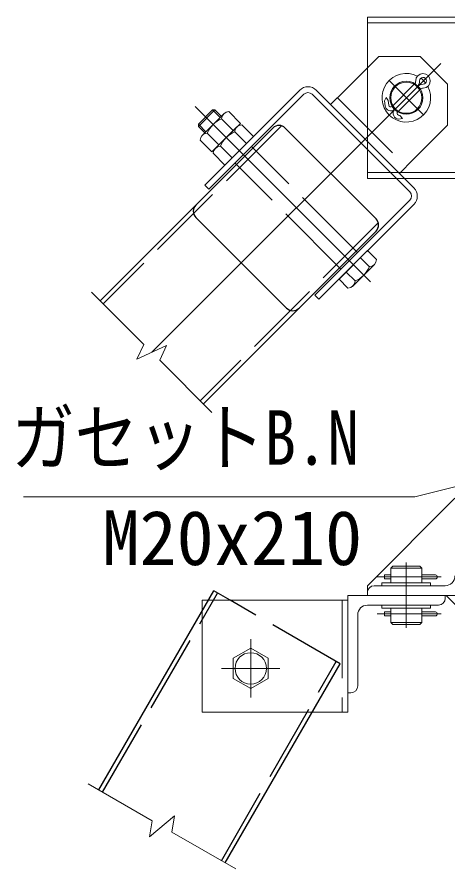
# Model space of a CAD drawing. Units: millimetres, scale not verified. Extents: x -14700 to 14700, y -10395 to 10395.
# Drawn here: x -4134 to -2805, y -8135 to -5507 of the extents above; entities that cross this region are included whole.
import ezdxf
from ezdxf.enums import TextEntityAlignment as Align

# ---------------------------------------------------------------- set-up
doc = ezdxf.new("R2010")
doc.units = ezdxf.units.MM
doc.header["$LTSCALE"] = 40
doc.linetypes.add('DASHED', pattern=[7.5, 6, -1.5])
doc.linetypes.add('USER1', pattern=[50.8, 31.75, -6.35, 6.35, -6.35])
for name, color, linetype, lineweight in [('0-1_D-STR1', 1, 'Continuous', 25), ('0-2_D-BMK', 2, 'USER1', 13), ('0-3_D-STR3', 3, 'Continuous', 13), ('0-5_D-STR-DIM', 7, 'Continuous', 13), ('0-8_D-STR-TXT', 7, 'Continuous', 13)]:
    doc.layers.add(name, color=color, linetype=linetype, lineweight=lineweight)
doc.styles.add('ＭＳ ゴシック', font='')
doc.styles.get('ＭＳ ゴシック').set_extended_font_data('MS Gothic')

msp = doc.modelspace()

# ---------------------------------------------------------------- linework, layer by layer
at = {"layer": '0-1_D-STR1'}
for p, q in [((-3344.99, -5849.37), (-3877.72, -6382.1)), ((-3582.58, -6086.96), (-3344.99, -5849.37)), ((-3306.8, -5849.37), (-3026.79, -6129.38)), ((-3302.56, -6405.16), (-3582.58, -6125.14)), ((-3026.79, -6167.57), (-3559.52, -6700.3)), ((-3026.79, -6167.57), (-3264.38, -6405.16)), ((-3881.96, -7891.09), (-3527.46, -7277.06)), ((-3477.18, -7306.09), (-3527.46, -7277.06)), ((-3492.25, -8116.09), (-3137.74, -7502.06))]:
    msp.add_line(p, q, dxfattribs=at)
at = {"layer": '0-1_D-STR1', "linetype": 'DASHED'}
for p, q in [((-3318.91, -5842.38), (-3868.18, -6391.65)), ((-3019.8, -6141.49), (-3569.07, -6690.76)), ((-3870.27, -7897.84), (-3515.76, -7283.81)), ((-3137.74, -7502.06), (-3477.18, -7306.09)), ((-3503.94, -8109.34), (-3149.44, -7495.31))]:
    msp.add_line(p, q, dxfattribs=at)
at = {"layer": '0-1_D-STR1'}
for centre, start, end in [((-3325.9, -5868.46), 45, 135), ((-3563.48, -6106.05), 135, 225), ((-3045.88, -6148.48), 315, 45), ((-3283.47, -6386.06), 225, 315)]:
    msp.add_arc(centre, 27, start, end, dxfattribs=at)
at = {"layer": '0-2_D-BMK'}
for p, q in [((-2827.39, -5649.97), (-3718.62, -6541.2)), ((-2985.5, -5703.98), (-2881.4, -5808.08)), ((-3044.1, -6324.2), (-3584.93, -5783.38)), ((-2933.45, -7189.86), (-2933.45, -7391.24)), ((-2825.58, -7234.09), (-3023.09, -7234.09)), ((-2933.45, -7231.59), (-2933.45, -7321.2)), ((-2825.58, -7348.09), (-3023.09, -7348.09)), ((-3413.45, -7426.09), (-3413.45, -7606.09)), ((-3413.45, -7449.94), (-3413.45, -7582.23)), ((-3323.45, -7516.09), (-3503.45, -7516.09)), ((-3347.31, -7516.09), (-3479.59, -7516.09))]:
    msp.add_line(p, q, dxfattribs=at)
at = {"layer": '0-3_D-STR3'}
for p, q in [((-3053.45, -5507.03), (-1991.45, -5507.03)), ((-3053.45, -5507.03), (-3053.45, -6005.03)), ((-3053.45, -5525.03), (-1991.45, -5525.03)), ((-3249.53, -5745.43), (-3542.27, -6038.17)), ((-3224.07, -5745.43), (-2922.84, -6046.65)), ((-3211.34, -5732.7), (-2910.12, -6033.92)), ((-3124.37, -5734.82), (-3166.8, -5777.25)), ((-3000.81, -5766), (-2996.05, -5755.17)), ((-3000.81, -5766), (-2999.1, -5780.47)), ((-2996.05, -5755.17), (-2988.9, -5764.59)), ((-2988.9, -5764.59), (-2987.19, -5779.06)), ((-3530.87, -5793.42), (-3574.89, -5837.44)), ((-3523.98, -5793.42), (-3574.89, -5844.33)), ((-3496.25, -5805.47), (-3564.51, -5873.73)), ((-3507.53, -5816.75), (-3530.87, -5793.42)), ((-3523.98, -5793.42), (-3530.87, -5793.42)), ((-3504.09, -5813.31), (-3523.98, -5793.42)), ((-3445.11, -5834.95), (-3481.18, -5798.88)), ((-3467.18, -5857.01), (-3503.24, -5820.94)), ((-2953.29, -5810.85), (-2957.72, -5809.41)), ((-2953.29, -5810.85), (-2945.42, -5819.69)), ((-3551.55, -5860.77), (-3574.89, -5837.44)), ((-3574.89, -5837.44), (-3574.89, -5844.33)), ((-3555, -5864.22), (-3574.89, -5844.33)), ((-3445.11, -5834.95), (-3533.36, -5923.19)), ((-3455.95, -5845.78), (-3524.2, -5914.04)), ((-3404.81, -5875.25), (-3440.87, -5839.19)), ((-3511.3, -5901.13), (-3547.36, -5865.07)), ((-3404.81, -5875.25), (-3493.06, -5963.5)), ((-3426.87, -5897.31), (-3462.93, -5861.25)), ((-3569.42, -5887.13), (-3533.36, -5923.19)), ((-3470.99, -5941.44), (-3507.06, -5905.37)), ((-3529.12, -5927.43), (-3493.06, -5963.5)), ((-2912.24, -5946.95), (-2954.66, -5989.38)), ((-3053.45, -5987.03), (-1991.45, -5987.03)), ((-3053.45, -6005.03), (-1991.45, -6005.03)), ((-2922.84, -6072.11), (-3215.59, -6364.85)), ((-2910.12, -6084.84), (-3202.86, -6377.58)), ((-3052.67, -6227.39), (-3140.92, -6315.64)), ((-3025.09, -6254.97), (-3052.67, -6227.39)), ((-3047.15, -6277.03), (-3074.73, -6249.45)), ((-3031.68, -6270.04), (-3099.94, -6338.3)), ((-3091.28, -6321.15), (-3118.85, -6293.57)), ((-3113.34, -6343.21), (-3140.92, -6315.64)), ((-3215.59, -6364.85), (-3202.86, -6377.58)), ((-3053.45, -7261.09), (-2783.45, -6991.09)), ((-2975.45, -7201.09), (-2981.45, -7207.09)), ((-2885.45, -7207.09), (-2891.45, -7201.09)), ((-3008.45, -7261.09), (-3008.45, -7252.09)), ((-2981.45, -7228.09), (-3001.02, -7228.09)), ((-3001.02, -7240.09), (-3001.02, -7228.09)), ((-2981.45, -7240.09), (-3001.02, -7240.09)), ((-2858.45, -7261.09), (-2858.45, -7252.09)), ((-3053.45, -7261.09), (-3053.45, -7291.09)), ((-3053.45, -7291.09), (-3053.45, -7282.09)), ((-2843.45, -7291.09), (-3053.45, -7291.09)), ((-2753.45, -7348.48), (-2810.84, -7291.09)), ((-3113.45, -7306.09), (-3563.45, -7306.09)), ((-3563.45, -7306.09), (-3563.45, -7651.09)), ((-3113.45, -7306.09), (-3113.45, -7651.09)), ((-3053.45, -7321.09), (-2834.45, -7321.09)), ((-3008.45, -7321.09), (-3008.45, -7330.09)), ((-3008.45, -7330.09), (-2858.45, -7330.09)), ((-2981.45, -7375.09), (-2981.45, -7330.09)), ((-2885.45, -7375.09), (-2885.45, -7330.09)), ((-2858.45, -7321.09), (-2858.45, -7330.09)), ((-3083.45, -7570.09), (-3083.45, -7351.09)), ((-3001.02, -7342.09), (-3001.02, -7354.09)), ((-2981.45, -7342.09), (-3001.02, -7342.09)), ((-2981.45, -7354.09), (-3001.02, -7354.09)), ((-2843.51, -7342.09), (-2885.45, -7342.09)), ((-2843.51, -7354.09), (-2885.45, -7354.09)), ((-2885.45, -7375.09), (-2981.45, -7375.09)), ((-2891.45, -7381.09), (-2885.45, -7375.09)), ((-3113.45, -7651.09), (-3563.45, -7651.09))]:
    msp.add_line(p, q, dxfattribs=at)
at = {"layer": '0-3_D-STR3', "linetype": 'DASHED'}
for p, q in [((-3018.3, -5628.75), (-3124.37, -5734.82)), ((-2891.02, -5628.75), (-3018.3, -5628.75)), ((-2908.79, -5714.4), (-2976.99, -5782.6)), ((-2891.02, -5730.58), (-2960.02, -5799.57)), ((-3145.58, -5756.03), (-2933.45, -5968.16)), ((-2806.17, -5840.88), (-2912.24, -5946.95)), ((-3084.06, -6233.33), (-3410.75, -5906.65)), ((-3134.98, -6284.24), (-3461.66, -5957.56)), ((-2981.45, -7252.09), (-2981.45, -7207.09)), ((-2885.45, -7207.09), (-2981.45, -7207.09)), ((-2891.45, -7201.09), (-2975.45, -7201.09)), ((-2885.45, -7252.09), (-2885.45, -7207.09)), ((-3008.45, -7252.09), (-2858.45, -7252.09)), ((-2843.51, -7228.09), (-2885.45, -7228.09)), ((-2843.51, -7240.09), (-2885.45, -7240.09)), ((-2813.45, -7261.09), (-3032.45, -7261.09)), ((-2843.45, -7291.09), (-2753.45, -7291.09)), ((-3131.45, -7306.09), (-3131.45, -7651.09))]:
    msp.add_line(p, q, dxfattribs=at)
msp.add_lwpolyline([(-2891.02, -5628.75), (-2806.17, -5713.61), (-2806.17, -5840.88)], dxfattribs=at)
at = {"layer": '0-3_D-STR3'}
for points in [[(-3262.26, -5732.7), (-3555, -6025.44), (-3542.27, -6038.17)], [(-2945.42, -5819.69), (-2956.97, -5822.27), (-2961.41, -5820.83)], [(-3104.45, -7591.09), (-3113.45, -7591.09), (-3113.45, -7291.09), (-2813.45, -7291.09), (-2813.45, -7300.09)], [(-2891.45, -7381.09), (-2975.45, -7381.09), (-2981.45, -7375.09)]]:
    msp.add_lwpolyline(points, dxfattribs=at)
msp.add_lwpolyline([(-3359.41, -7547.29), (-3413.45, -7578.49), (-3467.49, -7547.29), (-3467.49, -7484.89), (-3413.45, -7453.69), (-3359.41, -7484.89)], close=True, dxfattribs=at)
for centre, radius in [((-2933.45, -5756.03), 51), ((-2933.45, -5756.03), 48), ((-3413.45, -7516.09), 48.27)]:
    msp.add_circle(centre, radius, dxfattribs=at)
for centre, radius, start, end in [((-2933.45, -5756.03), 75, 62.81803, 28.0289), ((-2881.9, -5703.71), 22.5, 272.26298, 180.12813), ((-2881.9, -5703.71), 10.5, 272.26298, 180.12813), ((-2933.45, -5756.03), 75, 37.40006, 53.44687), ((-3236.8, -5758.15), 36, 45, 135), ((-2919.4, -5703.8), 15, 315, 0.12813), ((-2880.42, -5741.18), 27, 92.26298, 135), ((-2880.42, -5741.18), 15, 92.26298, 135), ((-3236.8, -5758.15), 18, 45, 135), ((-2981.23, -5778.35), 18, 186.73573, 315), ((-2981.23, -5778.35), 6, 186.73573, 315), ((-3479.99, -5822.13), 23.27, 92.91412, 177.08588), ((-2955.88, -5803.7), 18, 127.62533, 252.10649), ((-2955.88, -5803.7), 6, 122.20897, 252.10649), ((-3470.06, -5898.25), 84.12, 113.22895, 156.77105), ((-3439.69, -5862.43), 23.27, 92.91412, 177.08588), ((-3546.59, -5887.9), 22.85, 91.94085, 178.05915), ((-3429.76, -5938.55), 84.12, 113.22895, 156.77105), ((-3506.28, -5928.21), 22.85, 91.94085, 178.05915), ((-2935.57, -6059.38), 36, 315, 45), ((-2935.57, -6059.38), 18, 315, 45), ((-3124.45, -6243.85), 84.12, 293.22895, 336.77105), ((-3048.34, -6253.78), 23.27, 272.91412, 357.08588), ((-3114.11, -6320.38), 22.85, 271.94085, 358.05915), ((-2843.51, -7234.09), 6, 270, 90), ((-2813.45, -7231.09), 30, 270, 0), ((-3032.45, -7282.09), 21, 90, 180), ((-2834.45, -7300.09), 21, 270, 0), ((-3053.45, -7351.09), 30, 90, 180), ((-2843.51, -7348.09), 6, 270, 90), ((-3104.45, -7570.09), 21, 270, 0)]:
    msp.add_arc(centre, radius, start, end, dxfattribs=at)
at = {"layer": '0-3_D-STR3', "linetype": 'DASHED'}
msp.add_arc((-2919.4, -5703.8), 27, 315, 0.12813, dxfattribs=at)
at = {"layer": '0-5_D-STR-DIM'}
for p, q in [((-3743.11, -6516.72), (-3904.24, -6355.59)), ((-3743.11, -6516.72), (-3764.5, -6562.6)), ((-3764.5, -6562.6), (-3672.74, -6519.81)), ((-3672.74, -6519.81), (-3694.13, -6565.69)), ((-3533.01, -6726.82), (-3694.13, -6565.69)), ((-3717.1, -7986.27), (-3914.44, -7872.34)), ((-3725.89, -8036.13), (-3648.33, -7971.05)), ((-3717.1, -7986.27), (-3725.89, -8036.13)), ((-3648.33, -7971.05), (-3657.12, -8020.9)), ((-3459.78, -8134.84), (-3657.12, -8020.9))]:
    msp.add_line(p, q, dxfattribs=at)
at = {"layer": '0-8_D-STR-TXT'}
msp.add_lwpolyline([(-4114.45, -6986.57), (-2906.65, -6986.57), (-2569.34, -6902.59)], dxfattribs=at)

# ---------------------------------------------------------------- texts
at = {"layer": '0-8_D-STR-TXT', "style": 'ＭＳ ゴシック', "width": 0.85}
msp.add_text('ガセットB.N', height=168.3, dxfattribs=at).set_placement((-4151.71, -6938.52), align=Align.BOTTOM_LEFT)
at = {"layer": '0-8_D-STR-TXT', "style": 'ＭＳ ゴシック'}
msp.add_text('M20x210', height=168.3, dxfattribs=at).set_placement((-3870.99, -7247.88), align=Align.BOTTOM_LEFT)

doc.saveas('drawing.dxf')
